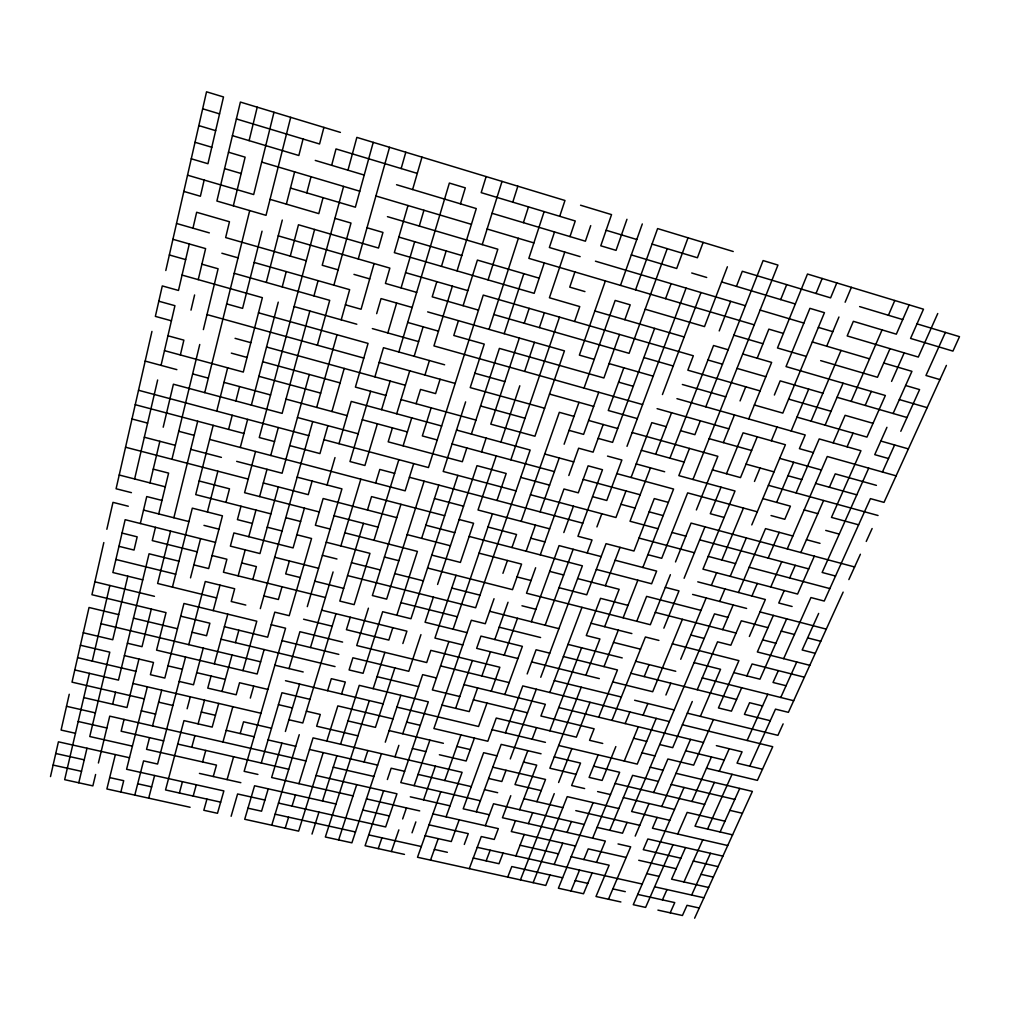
<?xml version="1.0" encoding="UTF-8"?>
<svg xmlns="http://www.w3.org/2000/svg" width="1010" height="1010" viewBox="0 0 1010 1010"><rect width="100%" height="100%" fill="white"/><g stroke="black" fill="none" stroke-linecap="round" stroke-linejoin="round"><path stroke-width="1.5" d="M50.5 776.576L58.416 741.82L129.495 757.753M69.248 694.274L61.092 730.066L75.46 733.311M103.815 542.572L91.935 594.713L166.031 612.615L156.575 650.15L257.171 673.998L264.14 649.544M106.845 529.278L112.981 502.361L128.283 506.237M151.942 331.406L116.087 488.752L131.439 492.653M165.804 270.516L206.532 91.809L223.5 96.96L207.959 163.721L191.269 158.797M89.398 673.342L64.665 779.682L92.857 785.881L95.609 774.481M92.251 661.083L109.85 585.472M134.62 478.967L157.648 379.987M161.044 365.38L174.932 305.689L158.81 301.22M189.299 243.953L178.48 290.451L162.294 285.931L155.363 316.382L171.422 320.801M192.96 228.184L196.66 212.277L229.472 221.758L225.647 237.565L306.282 260.706M204.159 180.058L200.397 196.243L183.833 191.42M78.78 782.788L86.986 748.221M127.828 576.192L112.741 639.747L83.274 632.765M140.339 523.521L146.74 496.554L161.991 500.43M149.985 482.906L159.858 441.294M163.203 427.205L173.404 384.217L282.143 413.38L309.855 311.017M180.361 354.965L183.87 340.143L167.938 335.787M190.991 310.146L194.602 294.958M198.238 279.644L205.611 248.599L172.925 239.294M98.399 762.992L109.736 716.153L305.942 760.947M112.628 704.235L115.544 692.216M155.477 527.321L152.257 540.602L197.19 551.826M158.721 513.926L168.607 473.109L153.242 469.145M171.952 459.285L199.753 344.498M203.364 329.601L218.097 268.774L201.912 264.191M233.335 205.825L245.127 157.156L228.487 152.22M249.116 140.643L257.222 107.186M115.367 754.584L106.883 788.974L190.107 807.268M124.053 719.423L121.137 731.227L163.658 740.873M138.963 659.05L126.995 707.53L83.754 697.594M151.311 609.055L142.019 646.69L127.399 643.231M170.564 531.108L157.623 583.477L216.607 597.92M173.859 517.751L197.695 421.233M204.752 392.625L249.71 210.585M273.988 112.261L253.674 194.551L187.532 175.184M120.859 792.042L123.712 780.692L109.686 777.586M147.346 686.825L126.591 769.267L223.866 790.918L217.491 813.29L203.818 810.285L206.949 799.112M172.445 587.113L192.317 508.156L222.44 515.82L208.666 568.567L193.844 564.893M213.173 425.324L195.725 494.622L270.907 513.888M216.746 411.12L227.641 367.817M262.044 231.164L242.602 308.366L226.669 303.909M290.691 117.337L266.021 215.332L216.898 201.041L240.393 102.073L340.408 132.398M134.797 795.11L143.571 760.896L157.598 764.04L185.562 657.018M149.53 737.679L146.538 749.332L216.481 765.1L213.274 776.513M152.535 725.925L161.714 690.171M190.511 577.859L200.573 538.646M207.404 511.994L217.87 471.203M228.588 429.401L232.224 415.249M235.886 400.97L239.572 386.577M266.286 282.409L282.282 220.054M286.36 204.134L294.642 171.851M303.063 139.014L298.834 155.502L232.426 135.656M148.697 798.165L154.606 775.503M188.782 644.67L205.282 581.495L234.673 588.742L231.227 601.505L245.796 605.066M225.95 502.361L229.497 488.815L199.159 480.987M240.292 447.481L247.639 419.365M251.351 405.124L278.255 302.142M282.232 286.928L286.234 271.589M290.287 256.111L298.468 224.763L378.51 248.043L382.954 232.426L367.009 227.755M306.8 192.872L311.017 176.725M323.907 127.399L319.564 143.988L236.391 118.94M187.128 708.767L190.297 696.812M203.25 648.117L193.503 684.78L179.187 681.434M213.224 610.621L220.003 585.131M240.986 506.225L237.426 519.632L252.361 523.433M255.543 451.483L244.584 492.703L319.248 511.956M314.602 229.459L259.267 437.532L274.518 441.572M323.048 197.67L318.807 213.628L270.049 199.349M331.659 165.324L336.014 148.937L417.281 173.404M179.389 793.014L182.444 781.702M191.774 747.248L194.917 735.608M198.099 723.867L204.525 700.132M211.052 676.031L207.77 688.126L236.176 694.779L239.547 682.747L267.865 689.413M214.347 663.848L227.793 614.156M238.158 575.877L245.203 549.857M248.763 536.701L255.972 510.063M259.62 496.579L267.006 469.297M270.743 455.485L278.318 427.533M313.946 295.905L318.074 280.654M343.589 186.395L322.228 265.276L338.123 269.834M347.97 170.198L356.858 137.385L564.969 200.485L559.717 216.291M193.188 796.069L196.293 784.783M202.581 761.957L205.762 750.43M218.703 703.427L212.188 727.099L183.971 720.622L165.539 789.946L220.672 802.142M221.998 691.459L232.048 654.998M235.444 642.65L238.865 630.227M252.828 579.525L256.389 566.597L241.668 562.923M278.343 486.896L259.974 553.568L230.381 546.132L233.891 532.939L293.089 547.912L304.427 508.131M309.3 374.483L282.106 473.235L236.668 461.368M317.367 345.205L329.715 300.361L234.219 273.331M333.893 285.173L351 223.059L334.941 218.362M373.233 142.359L355.368 207.202L290.489 188.062M222.945 741.996L232.83 706.71M242.943 670.627L256.793 621.213L183.946 603.488L164.819 678.063L150.402 674.693L153.482 662.459L124.407 655.616M260.315 608.626L312.709 421.587M316.685 407.409L337.037 334.739M341.216 319.842L349.662 289.668L254.166 262.448M358.26 258.977L389.544 147.309M227.086 779.606L233.6 756.742M240.216 733.538L243.549 721.809L271.488 728.26M250.316 698.087L253.725 686.08M282.017 586.76L278.394 599.511L263.875 595.938M289.378 560.954L285.678 573.907L300.26 577.543M312.128 481.076L308.265 494.66L263.307 482.995M327.909 425.665L319.955 453.591L289.718 445.587M331.937 411.524L344.221 368.423M374.091 263.547L361.075 309.249L345.42 304.818M401.159 168.556L405.805 152.232M231.126 816.282L237.59 793.974L264.898 800.046M327.063 484.989L334.992 457.58M339.006 443.706L351.253 401.424L441.66 426.005M376.667 313.655L381.035 298.594L412.168 307.469M407.99 205.522L394.342 252.651L534.164 293.329L544.264 262.903M412.61 189.526L421.991 157.143M261.262 763.017L281.954 692.734L309.982 699.337M289.049 668.595L299.907 631.704L342.605 642.082M307.293 606.631L341.935 488.865L297.142 477.162M370.657 391.274L349.978 461.545L364.913 465.496L377.387 423.796M374.899 376.869L383.484 347.705L444.615 364.787M387.827 332.947L396.627 303.05M401.084 287.9L414.668 241.706M419.289 226.051L423.935 210.257M268.243 788.835L261.565 811.194L247.98 808.189M281.916 743.12L271.627 777.523L353.033 795.88M285.388 731.48L299.579 684.048M310.487 647.536L333.085 571.938M340.862 545.956L360.822 479.182M381.603 409.669L390.163 381.073M398.849 351.998L449.362 183.062L465.307 187.86L460.459 203.831M271.753 825.22L299.25 734.687M335.989 613.701L302.798 722.983L288.898 719.751M363.423 523.344L339.815 601.089L354.144 604.649L369.963 553.366L326.243 542.231M367.476 510.025L371.541 496.604L444.665 515.706M375.657 483.083L379.798 469.435L394.632 473.362M392.423 427.861L388.181 441.837L462.327 461.721L466.835 447.96M396.703 413.784L409.744 370.834M414.163 356.277L423.114 326.811M436.825 281.664L432.217 296.839L478.475 310.12M441.471 266.362L446.155 250.934M285.211 828.175L288.607 817.178M292.029 806.094L295.463 794.933M298.935 783.684L313.062 737.881L462.088 772.322L446.079 816.85M327.606 690.701L331.318 678.682L345.306 682.028L341.557 694.009M350.268 617.224L346.417 629.697L388.825 640.087L392.814 627.702M373.99 540.287L398.849 459.664M403.116 445.839L411.739 417.862M416.107 403.71L420.513 389.431L435.6 393.597L440.095 379.242M424.945 375.051L429.414 360.532M452.354 286.158L433.934 345.912L642.587 404.568M457.063 270.895L476.278 208.565L396.551 184.729M486.138 176.586L481.189 192.645L575.245 220.975L569.994 236.593M323.213 752.601L298.632 831.129L244.71 819.274L254.57 785.767L335.976 803.998M326.823 741.062L337.832 705.902L392.991 718.893M368.423 608.184L356.732 645.529L426.712 662.547L430.815 650.364L499.862 667.269L491.251 691.219M400.945 504.293L372.374 595.547L386.653 599.119L424.124 481.177M413.683 463.615L405.161 490.835L209.625 439.413M431.144 407.825L422.344 435.941L437.229 439.969M458.439 320.662L453.793 335.484L484.244 344.107L470.218 387.6L544.617 408.242M463.11 305.702L477.402 260.088L539.188 278.179M482.237 244.622L502.02 181.409M312.002 834.071L318.983 812.091M322.518 800.981L336.885 755.745M340.547 744.231L359.257 685.348L428.316 701.836L400.781 782.598L480.394 800.766M488.07 279.921L497.829 249.218L387.449 216.658M512.777 202.164L517.852 186.206M369.319 700.586L325.346 837L351.884 842.832L381.452 753.687M373.157 688.668L384.86 652.372M396.842 615.229L417.408 551.422L344.789 532.813M421.624 538.355L438.807 485.065M465.623 401.866L443.188 471.468L516.047 490.885M489.004 329.374L518.357 238.297M523.407 222.655L528.482 206.886M338.628 839.916L356.707 784.669M364.118 762.007L367.867 750.544M394.885 667.926L375.442 727.377L347.945 720.938M402.864 643.522L406.904 631.174L321.66 610.179M457.858 475.382L410.969 618.739L382.651 611.719L363.082 673.304L349.094 669.946L352.894 657.788L408.785 671.297L420.943 634.634M471.367 434.073L499.394 348.399L603.892 377.98L619.534 334.449M504.192 333.704L523.824 273.685M544.137 211.595L528.836 258.358L754.255 324.841M385.277 742.173L400.831 695.271M433.378 597.137L425.058 622.236L467.037 632.651M437.595 584.449L476.998 465.66L506.187 473.488L496.996 500.468M481.555 451.937L486.138 438.1M519.342 338.022L490.772 424.149L534.934 436.232L564.438 350.874L427.647 311.888M524.24 323.25L529.177 308.353M554.528 231.959L549.364 247.5L580.144 256.641M383.585 790.767L365.09 845.736L404.467 854.397M387.36 779.531L391.16 768.219L404.631 771.312M394.998 756.818L398.862 745.342M402.75 733.765L422.647 674.642L436.459 677.975M456.065 575.283L434.944 638.08L462.795 644.948M496.226 455.901L478.02 509.999L549.642 528.836M500.872 442.102L519.809 385.782M524.644 371.415L534.429 342.314M539.378 327.594L544.377 312.746M564.779 252.083L549.415 297.761L579.753 306.585L574.602 321.47M378.258 848.627L381.944 837.82M448.882 641.527L432.368 689.944L459.777 696.534M453.099 629.192L492.451 513.8M510.845 459.84L559.515 317.115M574.917 271.955L569.741 287.13L584.942 291.587M590.724 225.634L585.409 241.201L492.047 213.287M391.388 851.518L398.862 829.879M402.649 818.933L406.449 807.924M414.151 785.654L429.894 740.128M412.029 832.808L415.855 821.9M423.581 799.844L435.386 766.148M455.636 708.351L472.377 660.54M494.041 598.715L485.28 623.726L471.329 620.254L433.896 728.538L487.817 741.239L496.263 718.047L576.369 737.161L590.029 702.278M502.93 573.327L507.437 560.487M511.969 547.534L516.539 534.492L487.944 527.018M521.147 521.337L559.338 412.32L573.996 416.398M605.369 280.932L579.374 355.129L594.246 359.371M626.957 219.284L616.062 250.366L600.773 245.796L611.542 214.612L580.548 205.219M440.777 791.726L417.509 857.263L545.779 885.467L549.983 875.001M444.753 780.528L460.939 734.901M477.616 687.924L469.221 711.595L442.001 705.094M481.871 675.968L490.456 651.766M494.799 639.532L508.03 602.263M526.147 551.22L535.414 525.099M540.11 511.881L559.237 457.972M564.123 444.223L578.995 402.308M584.033 388.105L615.166 300.437L630.189 304.831L624.837 319.703M620.494 285.388L642.309 223.942M430.525 860.129L438.239 838.641M474.41 738.083L466.166 760.997L439.375 754.76M486.997 703.061L478.563 726.493L396.892 707.126M504.217 655.162L517.486 618.272M535.641 567.759L526.5 593.211L650.326 624.723L670.387 574.69M540.274 554.881L563.971 488.991L578.288 492.829L588.123 465.825L602.49 469.726L577.947 536.285L592.024 539.984L587.189 552.95M568.819 475.508L578.642 448.2L593.097 452.152L603.185 424.49M598.753 392.246L583.603 434.376L569.047 430.361M635.58 289.845L657.611 228.576L733.235 251.515M459.209 819.804L451.293 841.545L425.159 835.725M504.836 694.501L522.372 646.362L480.949 636.098L476.644 648.357L517.941 658.533M531.336 621.756L559.073 545.602L601.165 556.598M563.82 532.56L573.428 506.187M623.827 367.791L608.273 410.489L637.348 418.607M667.219 248.662L629.091 353.336L493.789 314.514M464.297 844.436L468.274 833.641L429.023 824.842M476.329 811.8L501.187 744.383L541.057 753.776M505.442 732.869L522.763 685.916L669.34 721.569M527.169 673.96L536.095 649.771L549.768 653.154M545.148 625.215L573.15 549.276M654.631 328.376L612.59 442.367L598.122 438.378M665.577 298.682L671.12 283.659M688.025 237.805L676.7 268.496L631.313 254.924M469.297 868.65L481.278 836.545L494.243 839.449L498.334 828.629L432.911 813.883M485.33 825.7L493.524 803.771L584.247 824.476M506.035 770.264L501.831 781.513L488.625 778.457M510.265 758.939L536.297 689.211M540.754 677.281L582.379 565.815L469.132 536.424M596.91 526.917L601.821 513.749M626.995 446.332L686.08 288.102M703.149 242.387L697.418 257.752L652.031 244.092M486.151 860.873L490.178 850.205M510.782 795.691L502.45 817.734L605.343 841.065L596.519 862.363M527.813 750.657L514.999 784.555L541.196 790.615M532.144 739.194L536.512 727.642M549.806 692.494L581.987 607.338M625.985 490.948L615.948 517.511L530.465 494.736M631.073 477.503L651.803 422.647L666.221 426.662M662.434 394.544L700.99 292.534M503.068 853.071L498.99 863.714L473.261 858.02M515.453 820.675L511.3 831.558L575.511 846.026M519.645 809.73L536.714 765.138L523.508 762.045M549.831 730.823L581.608 647.776M605.356 585.737L620.039 547.357M650.465 467.857L630.025 521.261L658.028 528.735M655.667 454.235L671.562 412.724M727.389 266.779L704.5 326.596L645.163 309.224M507.714 877.097L511.792 866.555L562.633 877.791M515.908 855.924L524.215 834.462M528.419 823.617L532.649 812.697M536.903 801.7L545.526 779.455L492.779 767.183M581.242 687.191L549.869 768.219L576.079 774.342M585.863 675.273L599.915 638.976L586.292 635.555L600.533 598.337L628.005 605.369M604.674 626.692L619.155 589.297L577.619 578.578M669.933 458.161L713.552 345.508L728.147 349.763M719.208 330.914L730.659 301.334M736.454 286.36L742.299 271.273L830.599 297.862L836.798 282.914M520.44 879.887L554.237 793.633M558.606 782.497L571.875 748.612M604.005 666.613L618.297 630.139M623.132 617.804L637.853 580.22M642.84 567.494L673.582 489.055L616.807 473.614M689.489 448.427L678.834 475.622L735.015 490.999L702.96 569.16L797.597 594.057L814.338 556.169M700.321 420.804L694.88 434.679L680.576 430.677M705.788 406.828L763.106 260.567L777.952 265.075L692.961 479.485M533.128 882.677L567.241 796.637L618.827 808.556M598.728 717.201L617.451 669.946L563.391 656.538M636.755 621.264L646.615 596.38L701.003 610.394M554.2 864.459L562.747 843.148M567.065 832.392L571.408 821.547M598.16 754.849L589.108 777.397L602.111 780.44L615.835 746.579M611.972 720.395L645.403 636.994L658.899 640.416M675.501 561.939L691.08 523.092L854.599 566.963M696.357 509.949L717.857 456.305L632.146 432.52M723.349 442.62L734.447 414.933M740.065 400.919L745.733 386.805M757.197 358.209L768.85 329.146L783.394 333.426M780.692 299.591L786.689 284.643M593.11 802.622L558.391 888.232L583.502 893.762L592.15 872.905M625.165 723.589L629.874 711.974M644.228 676.586L649.077 664.618M663.86 628.169L678.985 590.888L665.325 587.34M684.098 578.275L704.967 526.816M721.039 487.173L710.283 513.711L724.157 517.461M726.48 473.74L743.082 432.823L785.401 444.728L751.781 524.91M748.7 418.973L771.64 362.413L742.703 353.992M570.966 890.997L579.538 870.09M583.868 859.535L588.237 848.892L626.175 857.452M592.63 838.186L619.648 772.297L593.615 766.161M624.268 761.035L638.32 726.771M643.067 715.181L647.864 703.503M682.394 619.307L652.687 691.736L612.716 681.889M757.235 436.812L740.507 477.604L712.416 469.865M774.367 395.024L780.174 380.871L822.91 393.206M816.017 293.468L822.165 278.47M609.813 830.308L632.601 775.352L658.381 781.424M656.222 718.375L637.26 764.115L558.669 745.481M665.918 695.006L670.817 683.189M680.727 659.278L706.167 597.945M711.368 585.396L716.608 572.746M721.897 560.007L743.448 508.055M754.47 481.454L760.05 467.996M771.337 440.777L777.056 426.99M627.058 822.405L622.526 833.212L597.049 827.392M719.688 601.455L724.94 588.944M730.23 576.331L746.327 537.913M791.158 430.992L808.707 389.102M826.698 346.203L838.944 317.014M845.13 302.23L851.38 287.332M608.462 899.241L630.682 846.822L618.032 843.943M635.214 836.103L649.013 803.531M653.685 792.522L667.888 759.002L693.668 765.151L713.413 719.549M692.267 701.495L672.698 747.665L659.707 744.547M697.241 689.742L717.542 641.83L730.849 645.226L741.315 620.797L767.966 627.664M722.718 629.634L733.172 604.952M738.461 592.479L765.517 528.621L792.85 536.007M776.639 502.387L793.645 462.252M811.055 421.157L841.027 350.432M657.106 817.406L652.46 828.238L727.73 845.534M661.777 806.498L690.524 739.383M700.385 716.355L720.547 669.289L694.047 662.623M751.932 596.001L757.311 583.452M768.181 558.088L779.215 532.32M796.082 492.918L819.211 438.933L860.937 450.738L831.47 517.398L858.614 524.821M825.107 425.159L843.085 383.194M684.01 787.459L633.27 904.695L645.617 907.409L673.026 844.739M749.369 636.464L765.365 599.511L697.758 581.836M770.781 586.999L781.74 561.699M787.27 548.897L827.278 456.495L896.11 475.849M833.162 442.885L845.105 415.312L873.044 423.329M851.14 401.361L882.071 329.904M888.409 315.259L894.797 300.5M677.71 834.033L687.166 812.406L724.965 821.193M691.951 801.473L711.419 756.97M741.693 687.734L731.455 711.154L718.438 707.947L738.903 660.641L672.344 643.812M746.87 675.905L752.084 663.974L804.389 677.205M773.344 615.38L757.348 651.968L809.805 665.312M784.214 590.534L778.76 603.008L792.105 606.492M789.706 577.96L795.249 565.297M800.829 552.546L823.592 500.505M829.399 487.237L835.245 473.867L876.415 485.368M847.074 446.811L853.059 433.126M865.179 405.427L871.314 391.4M890.012 348.652L877.488 377.273L820.65 360.62M909.164 304.856L896.337 334.171L853.362 321.319L847.175 335.939L918.305 357.06L937.747 313.517M662.446 899.872L667.004 889.57M685.55 847.605L671.587 879.18L708.616 887.474M714.36 782.397L695.019 826.167L732.591 834.853M719.284 771.261L729.233 748.738M786.651 618.84L759.975 679.187L733.727 672.597M891.577 381.389L904.19 352.869M670.198 912.813L674.756 902.599L637.714 894.406M683.972 881.957L702.796 839.802M707.581 829.071L732.035 774.304M747.135 740.494L767.777 694.249M778.331 670.615L773.029 682.47L786.045 685.739M783.659 658.659L810.942 597.554L824.236 601.051L870.431 498.624L884.015 502.387L946.408 365.405M868.714 468.148L822.14 572.468L835.522 576.028M886.944 427.318L874.748 454.651L888.51 458.54M893.118 413.494L911.929 371.339L883.725 363.019M691.661 895.049L710.484 853.286M720.105 831.975L739.749 788.419M749.774 766.173L775.491 709.146L788.393 712.34L843.148 592.112M780.755 697.481L796.751 661.992M818.656 613.423L802.167 649.986L815.259 653.344M882.437 472.011L894.62 444.968M900.794 431.295L919.592 389.595L905.617 385.504M945.385 332.416L925.968 375.48L939.944 379.596M694.628 918.191L752.374 791.411L675.993 773.306M783.129 723.88L777.915 735.343L687.318 713.161M848.855 579.588L860.394 554.25M866.239 541.436L872.122 528.52M620.885 901.968L596.001 896.501L609.131 865.191L571.18 856.695M657.927 910.124L682.432 915.502L687.027 905.313L699.261 908.015M53.126 765.075L81.494 771.35M137.701 783.785L151.639 786.878M275.111 814.186L355.482 831.975M368.738 834.904L421.322 846.531M434.363 849.423L447.367 852.301M575.233 880.581L587.807 883.371M612.843 888.901L625.304 891.653M199.424 773.408L240.847 782.687M362.767 810.007L389.393 815.966M520.049 845.231L558.454 853.841M646.716 873.612L659.177 876.402M55.765 753.498L84.234 759.836M278.482 803.076L385.656 826.938L396.955 793.797L316.067 775.453M477.263 847.327L642.208 884.04M654.619 886.805L703.919 897.789M132.411 746.15L89.764 736.53L109.787 652.17L80.421 645.251M257.904 774.43L244.142 771.337L285.577 628.22L271.21 624.723M366.453 798.897L419.705 810.904M638.737 860.28L676.208 868.726M701.003 874.319L713.35 877.097M78.199 721.494L106.871 727.995M177.735 744.067L288.746 769.254M410.287 796.827L450.043 805.841M489.408 814.767L463.199 808.821L483.638 752.702L496.97 755.833M680.866 858.197L643.282 849.675L647.852 838.994L722.895 856.126M693.314 861.025L718.11 866.643M66.508 706.293L95.382 712.883M333.262 767.183L373.902 776.463M144.316 698.869L72.013 682.154L89.031 607.49L118.713 614.623M158.633 702.177L172.899 705.472M201.306 712.037L215.433 715.307M669.781 820.335L631.629 811.522L714.487 613.878L727.92 617.337M141.312 710.825L155.578 714.095M226.215 730.331L254.154 736.744M268.054 739.939L295.728 746.289M309.489 749.458L377.664 765.113M418.039 774.392L471.291 786.626M484.497 789.656L497.665 792.686M523.874 798.695L562.873 807.659M575.788 810.626L639.784 825.322M74.79 669.946L118.473 680.109L149.063 553.783L178.972 561.207M132.929 683.467L260.959 713.249M357.957 735.823L316.66 726.215L320.284 714.461L306.383 711.204M412.408 748.486L425.917 751.629M584.638 788.558L571.635 785.528L580.535 763.08L554.263 756.894M597.592 791.575L610.507 794.58M623.385 797.572L674.491 809.452M77.593 657.649L135.933 671.309M278.432 704.664L292.433 707.947M389.115 730.583L443.39 743.284M456.848 746.44L470.269 749.572M615.065 783.47L704.626 804.44M729.851 810.348L742.413 813.29M167.938 665.868L182.355 669.264M196.723 672.66L225.318 679.389M406.676 722.125L420.312 725.332M671.221 784.454L734.775 799.428M285.489 680.715L383.131 703.869M492.022 729.687L545.425 742.35M650.213 767.196L663.115 770.251M100.949 623.713L260.643 661.815M274.871 665.211L303.189 671.966M602.73 743.448L589.562 740.305L594.133 728.791L540.905 716.014L545.337 704.298L463.944 684.628M641.943 752.803L654.934 755.909M706.495 768.206L757.412 780.364L772.726 746.718L682.406 724.751M180.689 616.163L209.878 623.221L206.558 635.719L192.039 632.235M224.397 626.718L267.663 637.184L274.783 612.161L289.214 615.696L311.56 538.507L296.839 534.757M281.979 640.643L338.805 654.379M558.745 707.543L703.465 742.514M716.368 745.633L742.06 751.844L737.035 763.118L762.474 769.229M133.471 618.17L177.47 628.738M221.026 639.191L335.042 666.575M377.033 676.662L418.607 686.649M473.4 699.804L527.498 712.795M633.598 738.272L646.678 741.416M685.639 750.771L724.246 760.038M94.877 581.823L154.454 596.317M440.562 665.918L509.179 682.608M142.751 579.841L112.855 572.519L125.152 519.695L215.496 542.395M303.581 619.218L332.189 626.213M554.301 680.601L621.339 697.014M634.621 700.258L674.2 709.954M115.897 559.477L175.689 574.21M531.613 661.903L599.309 678.594M770.276 720.711L744.433 714.348L749.584 702.72L762.563 705.939M118.953 546.322L134.04 550.059L137.171 536.84L122.033 533.065M325.447 597.529L223.437 572.228L226.897 559.237L212.062 555.538M630.859 673.279L736.555 699.488M314.779 581.179L343.678 588.388M400.894 602.667L457.328 616.756M499.18 627.197L540.602 637.537M567.986 644.38L622.223 657.914M635.669 661.272L675.753 671.271M702.266 677.899L793.683 700.713M274.695 557.267L318.567 568.289M347.566 575.586L475.647 607.755L530.162 450.056L456.545 430.045M489.635 611.277L558.909 628.674M613.499 642.385L640.517 649.178M143.521 510.088L188.946 521.577M203.969 525.377L218.955 529.164M322.392 555.311L336.961 558.997M351.48 562.671L380.379 569.981M394.758 573.617L423.367 580.851M451.773 588.035L480.002 595.168M521.968 605.785L535.868 609.295M591.001 623.246L631.869 633.573M267.233 527.22L282.068 530.995M384.431 557.053L398.862 560.714M427.558 568.024L512.499 589.651L521.564 564.123L479.018 553.152M690.789 635.025L704.185 638.434M119.218 475.016L165.286 486.82M285.792 517.701L300.614 521.488M330.118 529.051L315.385 525.276L323.137 498.523L396.766 517.638M431.788 555.096L460.396 562.431L473.564 523.256L459.146 519.494M517.019 576.937L531.058 580.535M558.985 587.681L586.734 594.789L606.051 543.67L633.977 551.018L654.278 498.587L668.355 502.387M655.288 612.363L736.063 633.055M762.638 639.86L775.857 643.244M334.032 515.769L378.056 527.119M407.144 534.618L450.422 545.779M549.68 571.382L563.668 574.98M781.235 631.086L794.453 634.495M807.621 637.891L820.751 641.274M144.329 437.242L175.323 445.334M190.751 449.362L221.417 457.378M530.768 538.204L544.945 541.915M615.103 560.247L656.639 571.092L651.614 583.78L596.317 569.425M125.543 447.228L248.207 479.068M425.866 525.187L454.765 532.687M692.595 594.423L746.605 608.437M760 611.921L826.294 629.129M131.982 418.986L147.624 423.102M178.732 431.283L194.21 435.36M434.452 498.549L463.552 506.199M647.864 554.667L661.714 558.315L687.646 492.88L757.273 511.805M135.239 404.694L243.953 433.479M409.403 477.276L582.783 523.18M638.989 538.065L694.451 552.748M708.199 556.384L735.545 563.63M749.155 567.229L829.854 588.59M138.522 390.277L308.77 435.651M323.92 439.691L428.455 467.554L483.26 295.084L693.34 355.772L687.835 370.19L760.075 390.92M671.966 532.447L685.853 536.146M699.69 539.832L808.72 568.895M297.458 417.496L358.159 433.782M520.706 477.389L549.604 485.141M592.554 496.667L606.783 500.48L621.882 460.03L607.515 456.103M620.948 504.28L635.075 508.068M649.14 511.843L663.166 515.605M145.175 361.088L176.864 369.647M192.632 373.902L208.338 378.144M223.98 382.373L270.579 394.96M286.007 399.127L347.137 415.628M362.287 419.731L407.409 431.914M452.051 443.971L554.402 471.607M583.187 479.384L640.163 494.774M806.46 539.681L820.006 543.342M164.478 350.647L243.296 372.071L262.373 297.672L182.052 275.086M258.888 376.313L320.688 393.117M544.731 454.02L573.705 461.898M771.059 515.554L784.795 519.291L790.413 506.161L762.815 498.599M825.725 530.414L839.272 534.101M231.34 353.134L247.046 357.439M262.688 361.719L340.092 382.904M385.87 395.428L355.406 387.095L368.057 343.4L258.497 312.797M401.008 399.581L475.95 420.084M636.199 463.944L664.668 471.746M804.149 509.911L817.835 513.661M235.065 338.337L250.833 342.68M266.539 347.011L405.363 385.264M480.558 405.982L525.036 418.241M641.363 450.296L684.149 462.075M768.395 485.292L878.043 515.504M207 314.59L363.802 358.083M379.179 362.35L455.182 383.434M588.615 420.45L617.691 428.518M746.036 464.12L774.014 471.872M787.926 475.735L801.801 479.586M815.625 483.424L856.796 494.837M474.864 373.22L504.886 381.616M549.516 394.077L593.665 406.411M709.134 438.656L751.617 450.51M779.682 458.351L821.42 470.016M294.087 306.585L356.808 324.223M372.349 328.591L418.62 341.607M657.093 408.659L728.879 428.833M813.366 452.594L799.402 448.667L805.21 434.969L676.94 398.66M169.352 254.975L185.663 259.595M407.687 322.442L438.479 331.154M618.6 382.146L633.257 386.287M221.859 253.232L238.044 257.853M609.055 363.587L653.192 376.162M682.356 384.482L725.723 396.829M754.369 404.997L782.813 413.103L824.45 312.683L809.919 308.34L786.033 366.592L885.353 395.491L866.959 437.09L796.966 417.143M880.821 441.042L908.381 448.894M176.535 223.475L209.335 232.881M353.954 274.379L369.723 278.911M416.675 292.382L385.429 283.419L389.86 268.105L278.23 235.848M643.862 357.565L673.228 365.999M788.621 399.101L831.053 411.285M405.578 272.637L467.832 290.627M707.947 360.002L722.491 364.193M736.997 368.385L765.832 376.717M837.05 397.296L907.005 417.509M594.84 310.979L684.199 336.974M899.342 399.556L927.167 407.649M398.849 237.072L461.797 255.517M733.853 335.194L762.992 343.728M806.321 356.416L777.485 347.983L807.482 274.026L923.481 309.199L910.565 338.426L952.935 351.101L959.5 336.671L917.004 323.869M224.599 168.632L241.163 173.518M812.318 341.961L869.547 358.84M195.031 142.284L211.797 147.258M261.691 162.08L359.775 191.206M375.909 195.99L471.417 224.346M487.123 229.018L533.899 242.905M595.445 261.186L745.405 305.714M760.101 310.083L803.872 323.074M818.365 327.379L832.795 331.671M198.831 125.606L215.66 130.643M315.272 160.426L364.219 175.058M691.724 272.99L706.697 277.472M721.594 281.929L795.337 303.972M202.656 108.79L219.561 113.877M606.139 230.267L636.792 239.496M859.611 306.598L902.725 319.577"/></g></svg>
